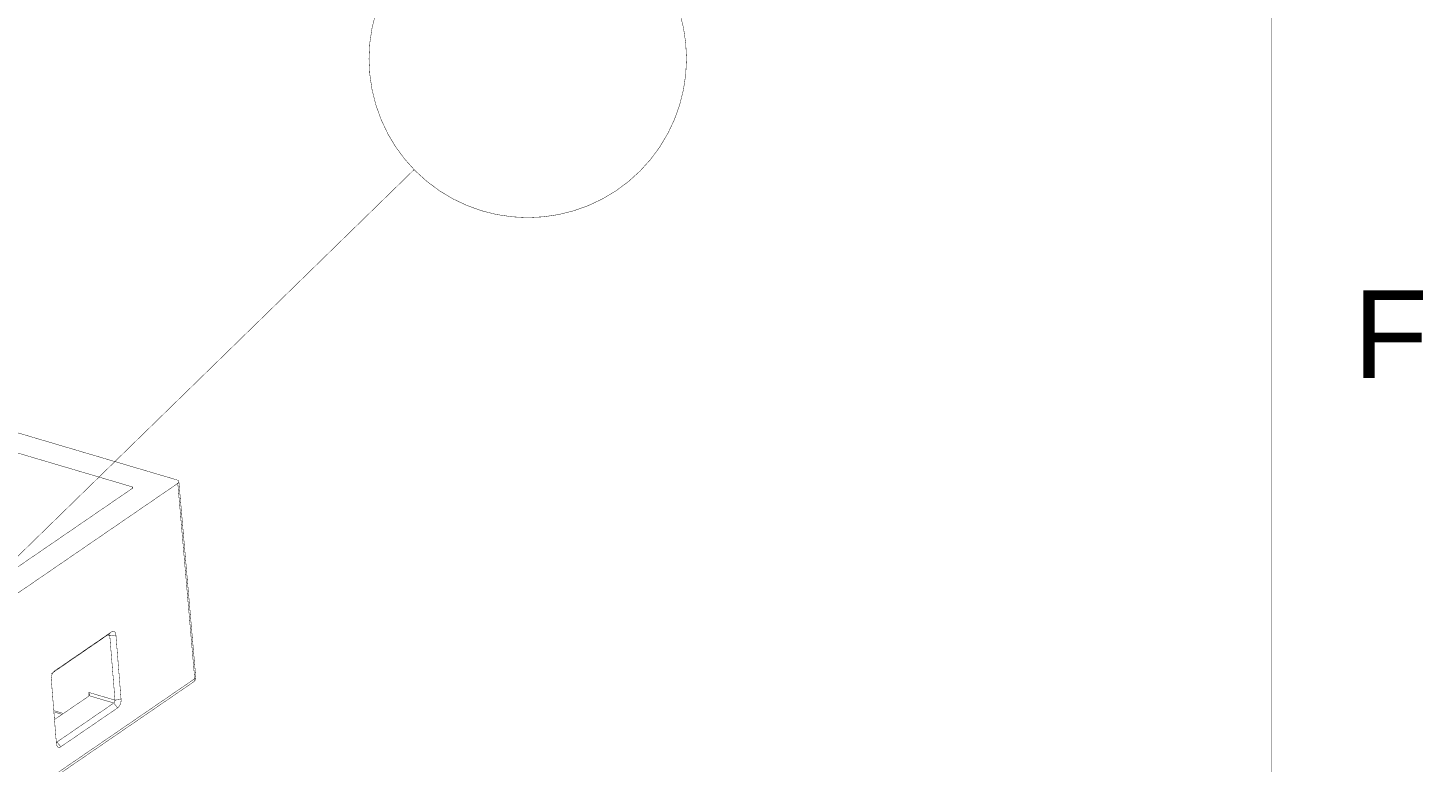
# Model space of a CAD drawing. Header units: inches. Extents: x 0 to 35.2, y -0.7 to 15.9.
# Drawn here: x 33.508 to 35.166, y 10.252 to 11.124 of the extents above; entities that cross this region are included whole.
import ezdxf

# ---------------------------------------------------------------- set-up
doc = ezdxf.new("R2010")
doc.units = ezdxf.units.IN
doc.header["$MEASUREMENT"] = 0
doc.layers.add('Board Outline', color=216, linetype='Continuous')
doc.layers.add('Dimensions', color=6, linetype='Continuous')
doc.styles.add('Arial', font='', dxfattribs={"height": 0.2})
doc.styles.get('Arial').set_extended_font_data('Arial')

msp = doc.modelspace()

# ---------------------------------------------------------------- linework, layer by layer
at = {"layer": 'Board Outline'}
for points, const_width in [([(34.2907, 11.0872, 1), (33.9135, 11.0872, 1)], 0.0005), ([(33.9134, 11.0872, 1), (33.9136, 11.0872, 1)], 0.00025), ([(34.2906, 11.0872, 1), (34.2908, 11.0872, 1)], 0.00025), ([(33.9669, 10.9556, 1), (33.9672, 10.9556, 1)], 0.00025)]:
    msp.add_lwpolyline(points, format="xyb", close=True, dxfattribs=dict(at, const_width=const_width))
at = {"layer": 'Board Outline', "const_width": 0.0005}
msp.add_lwpolyline([(33.3453, 10.3492), (33.9671, 10.9556)], dxfattribs=at)
at = {"layer": 'Dimensions', "const_width": 0.0005}
for points in [[(34.9854, -0.5315), (34.9854, 15.6102)], [(32.4983, 10.938), (33.685, 10.5872)], [(32.4738, 10.9212), (33.632, 10.5789)], [(32.3568, 9.7027), (33.6325, 10.5772)], [(32.3664, 9.6781), (33.6863, 10.583)], [(33.632, 10.5789), (33.6323, 10.5787)], [(33.632, 10.5789), (33.6321, 10.5769)], [(33.6323, 10.5787), (33.6326, 10.5786)], [(33.6325, 10.5772), (33.6328, 10.5774)], [(33.6326, 10.5786), (33.6329, 10.5784)], [(33.6328, 10.5774), (33.6329, 10.5776)], [(33.6329, 10.5784), (33.633, 10.5781)], [(33.633, 10.5781), (33.633, 10.5779)], [(33.6329, 10.5776), (33.633, 10.5779)], [(33.6853, 10.5825), (33.6854, 10.5825)], [(33.6855, 10.5825), (33.6856, 10.5826)], [(33.6854, 10.5825), (33.6855, 10.5825)], [(33.6856, 10.5826), (33.6856, 10.5826)], [(33.6856, 10.5826), (33.6857, 10.5826)], [(33.6858, 10.5827), (33.6859, 10.5827)], [(33.6857, 10.5826), (33.6858, 10.5827)], [(33.6859, 10.5827), (33.6859, 10.5828)], [(33.686, 10.5828), (33.6861, 10.5828)], [(33.6859, 10.5828), (33.686, 10.5828)], [(33.686, 10.5868), (33.6861, 10.5868)], [(33.6861, 10.5868), (33.6862, 10.5868)], [(33.6861, 10.5828), (33.6861, 10.5829)], [(33.6862, 10.5868), (33.6862, 10.5867)], [(33.6862, 10.5829), (33.6863, 10.583)], [(33.6861, 10.5829), (33.6862, 10.5829)], [(33.6862, 10.5867), (33.6863, 10.5867)], [(33.6863, 10.5867), (33.6864, 10.5867)], [(33.6863, 10.583), (33.6863, 10.583)], [(33.6864, 10.5867), (33.6864, 10.5866)], [(33.6864, 10.583), (33.6864, 10.5831)], [(33.6863, 10.583), (33.6864, 10.583)], [(33.6863, 10.583), (33.7064, 10.351)], [(33.6864, 10.5866), (33.6865, 10.5866)], [(33.6865, 10.5866), (33.6865, 10.5866)], [(33.6865, 10.5831), (33.6866, 10.5832)], [(33.6864, 10.5831), (33.6865, 10.5831)], [(33.6865, 10.5866), (33.6866, 10.5865)], [(33.6866, 10.5865), (33.6866, 10.5865)], [(33.6866, 10.5832), (33.6866, 10.5832)], [(33.6866, 10.5865), (33.6867, 10.5864)], [(33.6867, 10.5864), (33.6867, 10.5864)], [(33.6867, 10.5833), (33.6867, 10.5833)], [(33.6866, 10.5832), (33.6867, 10.5833)], [(33.6867, 10.5864), (33.6868, 10.5864)], [(33.6868, 10.5864), (33.6868, 10.5863)], [(33.6868, 10.5834), (33.6868, 10.5834)], [(33.6867, 10.5833), (33.6868, 10.5834)], [(33.6868, 10.5863), (33.6869, 10.5863)], [(33.6869, 10.5863), (33.6869, 10.5862)], [(33.6869, 10.5834), (33.6869, 10.5835)], [(33.6868, 10.5834), (33.6869, 10.5834)], [(33.6869, 10.5862), (33.687, 10.5862)], [(33.687, 10.5862), (33.687, 10.5862)], [(33.687, 10.5835), (33.687, 10.5836)], [(33.6869, 10.5835), (33.687, 10.5835)], [(33.687, 10.5862), (33.6871, 10.5861)], [(33.6871, 10.5861), (33.6871, 10.5861)], [(33.6871, 10.5837), (33.6871, 10.5837)], [(33.687, 10.5836), (33.6871, 10.5837)], [(33.687, 10.5836), (33.687, 10.5836)], [(33.6871, 10.5861), (33.6871, 10.586)], [(33.6871, 10.586), (33.6872, 10.586)], [(33.6872, 10.586), (33.6872, 10.586)], [(33.6872, 10.5838), (33.6872, 10.5838)], [(33.6871, 10.5837), (33.6872, 10.5838)], [(33.6872, 10.586), (33.6873, 10.5859)], [(33.6873, 10.5859), (33.6873, 10.5859)], [(33.6873, 10.5859), (33.6873, 10.5858)], [(33.6873, 10.5839), (33.6873, 10.584)], [(33.6872, 10.5839), (33.6873, 10.5839)], [(33.6872, 10.5838), (33.6872, 10.5839)], [(33.6873, 10.5858), (33.6873, 10.5858)], [(33.6873, 10.5858), (33.6874, 10.5857)], [(33.6874, 10.5857), (33.6874, 10.5857)], [(33.6874, 10.5841), (33.6874, 10.5842)], [(33.6874, 10.5841), (33.6874, 10.5841)], [(33.6873, 10.584), (33.6874, 10.5841)], [(33.6873, 10.584), (33.6873, 10.584)], [(33.6874, 10.5857), (33.6874, 10.5856)], [(33.6874, 10.5856), (33.6875, 10.5856)], [(33.6875, 10.5856), (33.6875, 10.5855)], [(33.6875, 10.5855), (33.6875, 10.5855)], [(33.6875, 10.5855), (33.6875, 10.5855)], [(33.6875, 10.5843), (33.6875, 10.5843)], [(33.6875, 10.5843), (33.6875, 10.5843)], [(33.6874, 10.5842), (33.6875, 10.5843)], [(33.6874, 10.5842), (33.6874, 10.5842)], [(33.6875, 10.5855), (33.6875, 10.5854)], [(33.6875, 10.5854), (33.6875, 10.5854)], [(33.6875, 10.5854), (33.6876, 10.5853)], [(33.6876, 10.5853), (33.6876, 10.5853)], [(33.6876, 10.5853), (33.6876, 10.5852)], [(33.6876, 10.5852), (33.6876, 10.5852)], [(33.6876, 10.5852), (33.6876, 10.5851)], [(33.6876, 10.5847), (33.6876, 10.5847)], [(33.6876, 10.5846), (33.6876, 10.5847)], [(33.6876, 10.5846), (33.6876, 10.5846)], [(33.6876, 10.5845), (33.6876, 10.5846)], [(33.6876, 10.5845), (33.6876, 10.5845)], [(33.6875, 10.5844), (33.6876, 10.5845)], [(33.6875, 10.5844), (33.6875, 10.5844)], [(33.6875, 10.5843), (33.6875, 10.5844)], [(33.6876, 10.5851), (33.6876, 10.5851)], [(33.6876, 10.585), (33.7077, 10.3522)], [(33.6876, 10.5851), (33.6876, 10.585)], [(33.6876, 10.585), (33.6876, 10.585)], [(33.6876, 10.585), (33.6876, 10.5849)], [(33.6876, 10.5849), (33.6876, 10.5849)], [(33.6876, 10.5848), (33.6876, 10.5849)], [(33.6876, 10.5848), (33.6876, 10.5848)], [(33.6876, 10.5847), (33.6876, 10.5848)], [(33.5363, 10.3571), (33.6037, 10.4034)], [(33.5401, 10.3605), (33.6076, 10.4067)], [(33.603, 10.4028), (33.6055, 10.4021)], [(33.6037, 10.4034), (33.6076, 10.4067)], [(33.6055, 10.4021), (33.6128, 10.403)], [(33.6055, 10.4021), (33.6117, 10.3256)], [(33.6128, 10.403), (33.6189, 10.3266)], [(32.3821, 9.4404), (33.7054, 10.3475)], [(33.4592, 10.1816), (33.7064, 10.351)], [(33.536, 10.3504), (33.5421, 10.2739)], [(33.7051, 10.3473), (33.7059, 10.3481)], [(33.5398, 10.3025), (33.5812, 10.3308)], [(33.5805, 10.3348), (33.6117, 10.3256)], [(33.5805, 10.3348), (33.5805, 10.3348)], [(33.5805, 10.3348), (33.5808, 10.3306)], [(33.5805, 10.3347), (33.5806, 10.3347)], [(33.5805, 10.3348), (33.5805, 10.3347)], [(33.5806, 10.3347), (33.5806, 10.3346)], [(33.5806, 10.3346), (33.5806, 10.3346)], [(33.5807, 10.3345), (33.5807, 10.3345)], [(33.5806, 10.3346), (33.5807, 10.3345)], [(33.5808, 10.3344), (33.5808, 10.3344)], [(33.5807, 10.3344), (33.5808, 10.3344)], [(33.5807, 10.3345), (33.5807, 10.3344)], [(33.5808, 10.3343), (33.5809, 10.3343)], [(33.5808, 10.3344), (33.5808, 10.3343)], [(33.5809, 10.3342), (33.5809, 10.3342)], [(33.5809, 10.3343), (33.5809, 10.3342)], [(33.581, 10.3341), (33.581, 10.3341)], [(33.5809, 10.3342), (33.581, 10.3341)], [(33.581, 10.3341), (33.581, 10.334)], [(33.581, 10.334), (33.581, 10.334)], [(33.5811, 10.3339), (33.5811, 10.3339)], [(33.581, 10.334), (33.5811, 10.3339)], [(33.5811, 10.3339), (33.5811, 10.3338)], [(33.5811, 10.3338), (33.5811, 10.3338)], [(33.5812, 10.3337), (33.5812, 10.3337)], [(33.5811, 10.3338), (33.5812, 10.3337)], [(33.5812, 10.3337), (33.5812, 10.3336)], [(33.5812, 10.3308), (33.6103, 10.3222)], [(33.5812, 10.3308), (33.5812, 10.3308)], [(33.5812, 10.3308), (33.5812, 10.3309)], [(33.5812, 10.3336), (33.5812, 10.3336)], [(33.5813, 10.3335), (33.5813, 10.3335)], [(33.5812, 10.3336), (33.5813, 10.3335)], [(33.5813, 10.3335), (33.5813, 10.3334)], [(33.5813, 10.3309), (33.5813, 10.3309)], [(33.5813, 10.3309), (33.5813, 10.3309)], [(33.5812, 10.3309), (33.5812, 10.3309)], [(33.5812, 10.3309), (33.5813, 10.3309)], [(33.5813, 10.3334), (33.5813, 10.3334)], [(33.5814, 10.3333), (33.5814, 10.3333)], [(33.5813, 10.3334), (33.5814, 10.3333)], [(33.5814, 10.3332), (33.5814, 10.3332)], [(33.5814, 10.3333), (33.5814, 10.3332)], [(33.5814, 10.331), (33.5814, 10.331)], [(33.5814, 10.331), (33.5814, 10.331)], [(33.5813, 10.3309), (33.5813, 10.331)], [(33.5813, 10.331), (33.5813, 10.331)], [(33.5813, 10.331), (33.5814, 10.331)], [(33.5814, 10.3331), (33.5814, 10.3331)], [(33.5814, 10.3332), (33.5814, 10.3331)], [(33.5815, 10.333), (33.5815, 10.333)], [(33.5814, 10.3331), (33.5815, 10.333)], [(33.5815, 10.3329), (33.5815, 10.3329)], [(33.5815, 10.333), (33.5815, 10.3329)], [(33.5815, 10.3312), (33.5815, 10.3312)], [(33.5814, 10.3311), (33.5815, 10.3311)], [(33.5815, 10.3311), (33.5815, 10.3311)], [(33.5815, 10.3311), (33.5815, 10.3312)], [(33.5814, 10.331), (33.5814, 10.3311)], [(33.5814, 10.3311), (33.5814, 10.3311)], [(33.5815, 10.3328), (33.5815, 10.3328)], [(33.5815, 10.3328), (33.5815, 10.3328)], [(33.5815, 10.3329), (33.5815, 10.3328)], [(33.5816, 10.3327), (33.5816, 10.3327)], [(33.5815, 10.3328), (33.5816, 10.3327)], [(33.5816, 10.3326), (33.5816, 10.3326)], [(33.5816, 10.3327), (33.5816, 10.3326)], [(33.5816, 10.3325), (33.5816, 10.3325)], [(33.5816, 10.3326), (33.5816, 10.3325)], [(33.5816, 10.3314), (33.5816, 10.3314)], [(33.5816, 10.3314), (33.5816, 10.3315)], [(33.5816, 10.3315), (33.5816, 10.3315)], [(33.5815, 10.3313), (33.5816, 10.3313)], [(33.5816, 10.3313), (33.5816, 10.3314)], [(33.5816, 10.3314), (33.5816, 10.3314)], [(33.5815, 10.3312), (33.5815, 10.3312)], [(33.5815, 10.3312), (33.5815, 10.3313)], [(33.5815, 10.3313), (33.5815, 10.3313)], [(33.5816, 10.3324), (33.5816, 10.3324)], [(33.5816, 10.3325), (33.5816, 10.3324)], [(33.5816, 10.3323), (33.5816, 10.3323)], [(33.5816, 10.3323), (33.5816, 10.3323)], [(33.5816, 10.3324), (33.5816, 10.3323)], [(33.5816, 10.3322), (33.5816, 10.3322)], [(33.5816, 10.3323), (33.5816, 10.3322)], [(33.5817, 10.3321), (33.5817, 10.3321)], [(33.5816, 10.3322), (33.5817, 10.3321)], [(33.5817, 10.332), (33.5817, 10.332)], [(33.5817, 10.3321), (33.5817, 10.332)], [(33.5817, 10.3321), (33.5817, 10.3321)], [(33.5817, 10.3319), (33.5817, 10.3319)], [(33.5817, 10.3319), (33.5817, 10.332)], [(33.5817, 10.3318), (33.5817, 10.3318)], [(33.5817, 10.3318), (33.5817, 10.3318)], [(33.5817, 10.3318), (33.5817, 10.3319)], [(33.5816, 10.3317), (33.5816, 10.3317)], [(33.5816, 10.3317), (33.5817, 10.3318)], [(33.5816, 10.3316), (33.5816, 10.3316)], [(33.5816, 10.3316), (33.5816, 10.3317)], [(33.5816, 10.3317), (33.5816, 10.3317)], [(33.5816, 10.3315), (33.5816, 10.3315)], [(33.5816, 10.3315), (33.5816, 10.3316)], [(33.5816, 10.3316), (33.5816, 10.3316)], [(33.6117, 10.3256), (33.6189, 10.3266)], [(33.5389, 10.3132), (33.5504, 10.3098)], [(33.5391, 10.3117), (33.549, 10.3087)], [(33.5428, 10.2759), (33.6103, 10.3222)], [(33.5473, 10.2702), (33.6148, 10.3164)], [(33.6103, 10.3222), (33.6148, 10.3164)], [(33.5419, 10.2762), (33.5428, 10.2759)], [(33.5428, 10.2759), (33.5473, 10.2702)]]:
    msp.add_lwpolyline(points, dxfattribs=at)
at = {"layer": 'Dimensions', "const_width": 0.00025}
for points in [[(33.6318, 10.5789, 1), (33.6321, 10.5789, 1)], [(33.6318, 10.5789, 1), (33.6321, 10.5789, 1)], [(33.6318, 10.5789, 1), (33.6321, 10.5789, 1)], [(33.632, 10.5769, 1), (33.6322, 10.5769, 1)], [(33.6322, 10.5787, 1), (33.6325, 10.5787, 1)], [(33.6322, 10.5787, 1), (33.6325, 10.5787, 1)], [(33.6324, 10.5772, 1), (33.6326, 10.5772, 1)], [(33.6324, 10.5772, 1), (33.6326, 10.5772, 1)], [(33.6325, 10.5786, 1), (33.6328, 10.5786, 1)], [(33.6325, 10.5786, 1), (33.6328, 10.5786, 1)], [(33.6326, 10.5774, 1), (33.6329, 10.5774, 1)], [(33.6326, 10.5774, 1), (33.6329, 10.5774, 1)], [(33.6327, 10.5784, 1), (33.633, 10.5784, 1)], [(33.6327, 10.5784, 1), (33.633, 10.5784, 1)], [(33.6329, 10.5781, 1), (33.6331, 10.5781, 1)], [(33.6329, 10.5781, 1), (33.6331, 10.5781, 1)], [(33.6328, 10.5776, 1), (33.6331, 10.5776, 1)], [(33.6328, 10.5776, 1), (33.6331, 10.5776, 1)], [(33.6329, 10.5779, 1), (33.6331, 10.5779, 1)], [(33.6329, 10.5779, 1), (33.6331, 10.5779, 1)], [(33.6849, 10.5872, 1), (33.6851, 10.5872, 1)], [(33.6852, 10.5825, 1), (33.6855, 10.5825, 1)], [(33.6854, 10.5825, 1), (33.6856, 10.5825, 1)], [(33.6854, 10.5825, 1), (33.6856, 10.5825, 1)], [(33.6853, 10.5825, 1), (33.6855, 10.5825, 1)], [(33.6853, 10.5825, 1), (33.6855, 10.5825, 1)], [(33.6854, 10.5826, 1), (33.6857, 10.5826, 1)], [(33.6854, 10.5826, 1), (33.6857, 10.5826, 1)], [(33.6855, 10.5826, 1), (33.6858, 10.5826, 1)], [(33.6855, 10.5826, 1), (33.6858, 10.5826, 1)], [(33.6857, 10.5827, 1), (33.6859, 10.5827, 1)], [(33.6856, 10.5826, 1), (33.6858, 10.5826, 1)], [(33.6857, 10.5827, 1), (33.6859, 10.5827, 1)], [(33.6856, 10.5826, 1), (33.6858, 10.5826, 1)], [(33.6857, 10.5827, 1), (33.686, 10.5827, 1)], [(33.6857, 10.5827, 1), (33.686, 10.5827, 1)], [(33.6859, 10.5828, 1), (33.6861, 10.5828, 1)], [(33.6859, 10.5828, 1), (33.6861, 10.5828, 1)], [(33.6858, 10.5828, 1), (33.6861, 10.5828, 1)], [(33.6858, 10.5828, 1), (33.6861, 10.5828, 1)], [(33.6859, 10.5868, 1), (33.6862, 10.5868, 1)], [(33.686, 10.5868, 1), (33.6862, 10.5868, 1)], [(33.686, 10.5868, 1), (33.6862, 10.5868, 1)], [(33.6859, 10.5828, 1), (33.6862, 10.5828, 1)], [(33.6859, 10.5828, 1), (33.6862, 10.5828, 1)], [(33.686, 10.5868, 1), (33.6863, 10.5868, 1)], [(33.686, 10.5868, 1), (33.6863, 10.5868, 1)], [(33.6861, 10.5829, 1), (33.6863, 10.5829, 1)], [(33.6861, 10.5829, 1), (33.6863, 10.5829, 1)], [(33.686, 10.5829, 1), (33.6863, 10.5829, 1)], [(33.686, 10.5829, 1), (33.6863, 10.5829, 1)], [(33.6861, 10.5867, 1), (33.6864, 10.5867, 1)], [(33.6861, 10.5867, 1), (33.6864, 10.5867, 1)], [(33.6862, 10.5867, 1), (33.6864, 10.5867, 1)], [(33.6862, 10.5867, 1), (33.6864, 10.5867, 1)], [(33.6861, 10.583, 1), (33.6864, 10.583, 1)], [(33.6861, 10.583, 1), (33.6864, 10.583, 1)], [(33.6862, 10.5867, 1), (33.6865, 10.5867, 1)], [(33.6862, 10.5867, 1), (33.6865, 10.5867, 1)], [(33.6862, 10.583, 1), (33.6864, 10.583, 1)], [(33.6863, 10.583, 1), (33.6865, 10.583, 1)], [(33.6862, 10.583, 1), (33.6864, 10.583, 1)], [(33.6863, 10.583, 1), (33.6865, 10.583, 1)], [(33.6862, 10.583, 1), (33.6864, 10.583, 1)], [(33.6862, 10.583, 1), (33.6864, 10.583, 1)], [(33.6863, 10.5866, 1), (33.6865, 10.5866, 1)], [(33.6863, 10.5866, 1), (33.6865, 10.5866, 1)], [(33.6863, 10.5866, 1), (33.6866, 10.5866, 1)], [(33.6863, 10.5866, 1), (33.6866, 10.5866, 1)], [(33.6864, 10.5831, 1), (33.6866, 10.5831, 1)], [(33.6864, 10.5831, 1), (33.6866, 10.5831, 1)], [(33.6863, 10.5831, 1), (33.6866, 10.5831, 1)], [(33.6863, 10.5831, 1), (33.6866, 10.5831, 1)], [(33.6864, 10.5866, 1), (33.6867, 10.5866, 1)], [(33.6864, 10.5866, 1), (33.6867, 10.5866, 1)], [(33.6865, 10.5865, 1), (33.6867, 10.5865, 1)], [(33.6865, 10.5865, 1), (33.6867, 10.5865, 1)], [(33.6864, 10.5832, 1), (33.6867, 10.5832, 1)], [(33.6864, 10.5832, 1), (33.6867, 10.5832, 1)], [(33.6865, 10.5865, 1), (33.6868, 10.5865, 1)], [(33.6865, 10.5865, 1), (33.6868, 10.5865, 1)], [(33.6866, 10.5864, 1), (33.6868, 10.5864, 1)], [(33.6866, 10.5864, 1), (33.6868, 10.5864, 1)], [(33.6865, 10.5833, 1), (33.6868, 10.5833, 1)], [(33.6865, 10.5832, 1), (33.6867, 10.5832, 1)], [(33.6865, 10.5833, 1), (33.6868, 10.5833, 1)], [(33.6865, 10.5832, 1), (33.6867, 10.5832, 1)], [(33.6866, 10.5864, 1), (33.6869, 10.5864, 1)], [(33.6866, 10.5864, 1), (33.6869, 10.5864, 1)], [(33.6867, 10.5864, 1), (33.6869, 10.5864, 1)], [(33.6867, 10.5864, 1), (33.6869, 10.5864, 1)], [(33.6866, 10.5834, 1), (33.6869, 10.5834, 1)], [(33.6866, 10.5833, 1), (33.6868, 10.5833, 1)], [(33.6866, 10.5834, 1), (33.6869, 10.5834, 1)], [(33.6866, 10.5833, 1), (33.6868, 10.5833, 1)], [(33.6867, 10.5863, 1), (33.687, 10.5863, 1)], [(33.6867, 10.5863, 1), (33.687, 10.5863, 1)], [(33.6868, 10.5863, 1), (33.687, 10.5863, 1)], [(33.6868, 10.5863, 1), (33.687, 10.5863, 1)], [(33.6867, 10.5834, 1), (33.687, 10.5834, 1)], [(33.6867, 10.5834, 1), (33.6869, 10.5834, 1)], [(33.6867, 10.5834, 1), (33.687, 10.5834, 1)], [(33.6867, 10.5834, 1), (33.6869, 10.5834, 1)], [(33.6868, 10.5862, 1), (33.6871, 10.5862, 1)], [(33.6868, 10.5862, 1), (33.6871, 10.5862, 1)], [(33.6869, 10.5862, 1), (33.6871, 10.5862, 1)], [(33.6869, 10.5862, 1), (33.6871, 10.5862, 1)], [(33.6868, 10.5835, 1), (33.6871, 10.5835, 1)], [(33.6868, 10.5835, 1), (33.6871, 10.5835, 1)], [(33.6868, 10.5835, 1), (33.687, 10.5835, 1)], [(33.6868, 10.5835, 1), (33.687, 10.5835, 1)], [(33.6869, 10.5862, 1), (33.6872, 10.5862, 1)], [(33.6869, 10.5862, 1), (33.6872, 10.5862, 1)], [(33.6869, 10.5861, 1), (33.6872, 10.5861, 1)], [(33.6869, 10.5861, 1), (33.6872, 10.5861, 1)], [(33.687, 10.5837, 1), (33.6872, 10.5837, 1)], [(33.6869, 10.5836, 1), (33.6872, 10.5836, 1)], [(33.687, 10.5837, 1), (33.6872, 10.5837, 1)], [(33.6869, 10.5836, 1), (33.6872, 10.5836, 1)], [(33.6869, 10.5836, 1), (33.6871, 10.5836, 1)], [(33.6869, 10.5836, 1), (33.6871, 10.5836, 1)], [(33.687, 10.5861, 1), (33.6872, 10.5861, 1)], [(33.687, 10.5861, 1), (33.6872, 10.5861, 1)], [(33.687, 10.586, 1), (33.6873, 10.586, 1)], [(33.687, 10.586, 1), (33.6873, 10.586, 1)], [(33.6871, 10.586, 1), (33.6873, 10.586, 1)], [(33.6871, 10.586, 1), (33.6873, 10.586, 1)], [(33.687, 10.5838, 1), (33.6873, 10.5838, 1)], [(33.687, 10.5837, 1), (33.6873, 10.5837, 1)], [(33.687, 10.5838, 1), (33.6873, 10.5838, 1)], [(33.687, 10.5837, 1), (33.6873, 10.5837, 1)], [(33.6871, 10.586, 1), (33.6873, 10.586, 1)], [(33.6871, 10.586, 1), (33.6873, 10.586, 1)], [(33.6871, 10.5859, 1), (33.6874, 10.5859, 1)], [(33.6871, 10.5859, 1), (33.6874, 10.5859, 1)], [(33.6872, 10.5859, 1), (33.6874, 10.5859, 1)], [(33.6872, 10.5859, 1), (33.6874, 10.5859, 1)], [(33.6871, 10.5839, 1), (33.6874, 10.5839, 1)], [(33.6871, 10.5839, 1), (33.6874, 10.5839, 1)], [(33.6871, 10.5839, 1), (33.6874, 10.5839, 1)], [(33.6871, 10.5838, 1), (33.6873, 10.5838, 1)], [(33.6871, 10.5839, 1), (33.6874, 10.5839, 1)], [(33.6871, 10.5838, 1), (33.6873, 10.5838, 1)], [(33.6872, 10.5858, 1), (33.6874, 10.5858, 1)], [(33.6872, 10.5858, 1), (33.6874, 10.5858, 1)], [(33.6872, 10.5858, 1), (33.6875, 10.5858, 1)], [(33.6872, 10.5858, 1), (33.6875, 10.5858, 1)], [(33.6873, 10.5857, 1), (33.6875, 10.5857, 1)], [(33.6873, 10.5857, 1), (33.6875, 10.5857, 1)], [(33.6873, 10.5841, 1), (33.6875, 10.5841, 1)], [(33.6873, 10.5841, 1), (33.6875, 10.5841, 1)], [(33.6872, 10.5841, 1), (33.6875, 10.5841, 1)], [(33.6872, 10.584, 1), (33.6875, 10.584, 1)], [(33.6872, 10.5841, 1), (33.6875, 10.5841, 1)], [(33.6872, 10.584, 1), (33.6875, 10.584, 1)], [(33.6872, 10.584, 1), (33.6874, 10.584, 1)], [(33.6872, 10.584, 1), (33.6874, 10.584, 1)], [(33.6873, 10.5857, 1), (33.6875, 10.5857, 1)], [(33.6873, 10.5857, 1), (33.6875, 10.5857, 1)], [(33.6873, 10.5856, 1), (33.6876, 10.5856, 1)], [(33.6873, 10.5856, 1), (33.6876, 10.5856, 1)], [(33.6873, 10.5856, 1), (33.6876, 10.5856, 1)], [(33.6873, 10.5856, 1), (33.6876, 10.5856, 1)], [(33.6873, 10.5855, 1), (33.6876, 10.5855, 1)], [(33.6873, 10.5855, 1), (33.6876, 10.5855, 1)], [(33.6874, 10.5855, 1), (33.6876, 10.5855, 1)], [(33.6874, 10.5855, 1), (33.6876, 10.5855, 1)], [(33.6874, 10.5843, 1), (33.6876, 10.5843, 1)], [(33.6874, 10.5843, 1), (33.6876, 10.5843, 1)], [(33.6873, 10.5843, 1), (33.6876, 10.5843, 1)], [(33.6873, 10.5842, 1), (33.6876, 10.5842, 1)], [(33.6873, 10.5843, 1), (33.6876, 10.5843, 1)], [(33.6873, 10.5842, 1), (33.6876, 10.5842, 1)], [(33.6873, 10.5842, 1), (33.6875, 10.5842, 1)], [(33.6873, 10.5842, 1), (33.6875, 10.5842, 1)], [(33.6874, 10.5855, 1), (33.6876, 10.5855, 1)], [(33.6874, 10.5855, 1), (33.6876, 10.5855, 1)], [(33.6874, 10.5854, 1), (33.6877, 10.5854, 1)], [(33.6874, 10.5854, 1), (33.6877, 10.5854, 1)], [(33.6874, 10.5854, 1), (33.6877, 10.5854, 1)], [(33.6874, 10.5854, 1), (33.6877, 10.5854, 1)], [(33.6874, 10.5853, 1), (33.6877, 10.5853, 1)], [(33.6874, 10.5853, 1), (33.6877, 10.5853, 1)], [(33.6874, 10.5853, 1), (33.6877, 10.5853, 1)], [(33.6874, 10.5853, 1), (33.6877, 10.5853, 1)], [(33.6875, 10.5852, 1), (33.6877, 10.5852, 1)], [(33.6875, 10.5852, 1), (33.6877, 10.5852, 1)], [(33.6875, 10.5852, 1), (33.6877, 10.5852, 1)], [(33.6875, 10.5852, 1), (33.6877, 10.5852, 1)], [(33.6875, 10.5847, 1), (33.6877, 10.5847, 1)], [(33.6875, 10.5846, 1), (33.6877, 10.5846, 1)], [(33.6875, 10.5847, 1), (33.6877, 10.5847, 1)], [(33.6875, 10.5846, 1), (33.6877, 10.5846, 1)], [(33.6875, 10.5846, 1), (33.6877, 10.5846, 1)], [(33.6874, 10.5845, 1), (33.6877, 10.5845, 1)], [(33.6875, 10.5846, 1), (33.6877, 10.5846, 1)], [(33.6874, 10.5845, 1), (33.6877, 10.5845, 1)], [(33.6874, 10.5845, 1), (33.6877, 10.5845, 1)], [(33.6874, 10.5844, 1), (33.6877, 10.5844, 1)], [(33.6874, 10.5845, 1), (33.6877, 10.5845, 1)], [(33.6874, 10.5844, 1), (33.6877, 10.5844, 1)], [(33.6874, 10.5844, 1), (33.6876, 10.5844, 1)], [(33.6874, 10.5843, 1), (33.6876, 10.5843, 1)], [(33.6874, 10.5844, 1), (33.6876, 10.5844, 1)], [(33.6874, 10.5843, 1), (33.6876, 10.5843, 1)], [(33.6875, 10.5851, 1), (33.6877, 10.5851, 1)], [(33.6875, 10.5851, 1), (33.6877, 10.5851, 1)], [(33.6875, 10.585, 1), (33.6877, 10.585, 1)], [(33.6875, 10.5851, 1), (33.6877, 10.5851, 1)], [(33.6875, 10.5851, 1), (33.6877, 10.5851, 1)], [(33.6875, 10.585, 1), (33.6877, 10.585, 1)], [(33.6875, 10.585, 1), (33.6877, 10.585, 1)], [(33.6875, 10.585, 1), (33.6877, 10.585, 1)], [(33.6875, 10.585, 1), (33.6877, 10.585, 1)], [(33.6875, 10.5849, 1), (33.6877, 10.5849, 1)], [(33.6875, 10.5849, 1), (33.6877, 10.5849, 1)], [(33.6875, 10.5849, 1), (33.6877, 10.5849, 1)], [(33.6875, 10.5848, 1), (33.6877, 10.5848, 1)], [(33.6875, 10.5849, 1), (33.6877, 10.5849, 1)], [(33.6875, 10.5848, 1), (33.6877, 10.5848, 1)], [(33.6875, 10.5848, 1), (33.6877, 10.5848, 1)], [(33.6875, 10.5847, 1), (33.6877, 10.5847, 1)], [(33.6875, 10.5848, 1), (33.6877, 10.5848, 1)], [(33.6875, 10.5847, 1), (33.6877, 10.5847, 1)], [(33.6029, 10.4028, 1), (33.6031, 10.4028, 1)], [(33.6036, 10.4034, 1), (33.6039, 10.4034, 1)], [(33.6036, 10.4034, 1), (33.6039, 10.4034, 1)], [(33.6036, 10.4034, 1), (33.6039, 10.4034, 1)], [(33.6046, 10.4035, 1), (33.6048, 10.4035, 1)], [(33.6046, 10.4035, 1), (33.6048, 10.4035, 1)], [(33.605, 10.4033, 1), (33.6052, 10.4033, 1)], [(33.605, 10.4033, 1), (33.6052, 10.4033, 1)], [(33.6053, 10.4028, 1), (33.6055, 10.4028, 1)], [(33.6053, 10.4028, 1), (33.6055, 10.4028, 1)], [(33.6054, 10.4021, 1), (33.6056, 10.4021, 1)], [(33.6054, 10.4021, 1), (33.6056, 10.4021, 1)], [(33.6054, 10.4021, 1), (33.6056, 10.4021, 1)], [(33.6054, 10.4021, 1), (33.6056, 10.4021, 1)], [(33.6074, 10.4067, 1), (33.6077, 10.4067, 1)], [(33.6074, 10.4067, 1), (33.6077, 10.4067, 1)], [(33.6074, 10.4067, 1), (33.6077, 10.4067, 1)], [(33.6103, 10.4073, 1), (33.6105, 10.4073, 1)], [(33.6103, 10.4073, 1), (33.6105, 10.4073, 1)], [(33.6115, 10.4065, 1), (33.6117, 10.4065, 1)], [(33.6115, 10.4065, 1), (33.6117, 10.4065, 1)], [(33.6127, 10.403, 1), (33.6129, 10.403, 1)], [(33.6127, 10.403, 1), (33.6129, 10.403, 1)], [(33.6127, 10.403, 1), (33.6129, 10.403, 1)], [(33.54, 10.3605, 1), (33.5402, 10.3605, 1)], [(33.54, 10.3605, 1), (33.5402, 10.3605, 1)], [(33.5358, 10.3504, 1), (33.5361, 10.3504, 1)], [(33.5358, 10.3504, 1), (33.5361, 10.3504, 1)], [(33.5361, 10.3571, 1), (33.5364, 10.3571, 1)], [(33.5373, 10.3573, 1), (33.5376, 10.3573, 1)], [(33.5373, 10.3573, 1), (33.5376, 10.3573, 1)], [(33.705, 10.3473, 1), (33.7053, 10.3473, 1)], [(33.7053, 10.3475, 1), (33.7056, 10.3475, 1)], [(33.7056, 10.3478, 1), (33.7058, 10.3478, 1)], [(33.7056, 10.3478, 1), (33.7058, 10.3478, 1)], [(33.7058, 10.3481, 1), (33.706, 10.3481, 1)], [(33.706, 10.3483, 1), (33.7062, 10.3483, 1)], [(33.706, 10.3483, 1), (33.7062, 10.3483, 1)], [(33.7062, 10.351, 1), (33.7065, 10.351, 1)], [(33.7062, 10.351, 1), (33.7065, 10.351, 1)], [(33.7062, 10.351, 1), (33.7065, 10.351, 1)], [(33.7062, 10.351, 1), (33.7065, 10.351, 1)], [(33.7062, 10.3488, 1), (33.7065, 10.3488, 1)], [(33.7062, 10.3488, 1), (33.7065, 10.3488, 1)], [(33.7064, 10.3495, 1), (33.7066, 10.3495, 1)], [(33.7064, 10.3495, 1), (33.7066, 10.3495, 1)], [(33.7068, 10.3513, 1), (33.707, 10.3513, 1)], [(33.7068, 10.3513, 1), (33.707, 10.3513, 1)], [(33.7072, 10.3516, 1), (33.7075, 10.3516, 1)], [(33.7072, 10.3516, 1), (33.7075, 10.3516, 1)], [(33.7074, 10.3504, 1), (33.7077, 10.3504, 1)], [(33.7074, 10.3504, 1), (33.7077, 10.3504, 1)], [(33.7075, 10.3526, 1), (33.7078, 10.3526, 1)], [(33.7075, 10.3526, 1), (33.7078, 10.3526, 1)], [(33.7075, 10.3519, 1), (33.7077, 10.3519, 1)], [(33.7075, 10.3519, 1), (33.7077, 10.3519, 1)], [(33.7076, 10.3522, 1), (33.7079, 10.3522, 1)], [(33.5803, 10.3348, 1), (33.5806, 10.3348, 1)], [(33.5803, 10.3348, 1), (33.5806, 10.3348, 1)], [(33.5803, 10.3348, 1), (33.5806, 10.3348, 1)], [(33.5804, 10.3347, 1), (33.5807, 10.3347, 1)], [(33.5804, 10.3348, 1), (33.5806, 10.3348, 1)], [(33.5804, 10.3347, 1), (33.5807, 10.3347, 1)], [(33.5804, 10.3348, 1), (33.5806, 10.3348, 1)], [(33.5805, 10.3347, 1), (33.5807, 10.3347, 1)], [(33.5805, 10.3347, 1), (33.5807, 10.3347, 1)], [(33.5805, 10.3346, 1), (33.5807, 10.3346, 1)], [(33.5805, 10.3346, 1), (33.5807, 10.3346, 1)], [(33.5806, 10.3345, 1), (33.5808, 10.3345, 1)], [(33.5805, 10.3346, 1), (33.5808, 10.3346, 1)], [(33.5806, 10.3345, 1), (33.5808, 10.3345, 1)], [(33.5805, 10.3346, 1), (33.5808, 10.3346, 1)], [(33.5807, 10.3344, 1), (33.5809, 10.3344, 1)], [(33.5806, 10.3344, 1), (33.5809, 10.3344, 1)], [(33.5807, 10.3344, 1), (33.5809, 10.3344, 1)], [(33.5806, 10.3345, 1), (33.5808, 10.3345, 1)], [(33.5806, 10.3344, 1), (33.5809, 10.3344, 1)], [(33.5806, 10.3345, 1), (33.5808, 10.3345, 1)], [(33.5807, 10.3306, 1), (33.5809, 10.3306, 1)], [(33.5807, 10.3343, 1), (33.581, 10.3343, 1)], [(33.5807, 10.3344, 1), (33.5809, 10.3344, 1)], [(33.5807, 10.3343, 1), (33.581, 10.3343, 1)], [(33.5807, 10.3344, 1), (33.5809, 10.3344, 1)], [(33.5807, 10.3343, 1), (33.581, 10.3343, 1)], [(33.5807, 10.3343, 1), (33.581, 10.3343, 1)], [(33.5808, 10.3342, 1), (33.581, 10.3342, 1)], [(33.5808, 10.3342, 1), (33.581, 10.3342, 1)], [(33.5808, 10.3341, 1), (33.5811, 10.3341, 1)], [(33.5808, 10.3342, 1), (33.5811, 10.3342, 1)], [(33.5808, 10.3341, 1), (33.5811, 10.3341, 1)], [(33.5808, 10.3342, 1), (33.5811, 10.3342, 1)], [(33.5809, 10.3341, 1), (33.5811, 10.3341, 1)], [(33.5809, 10.3341, 1), (33.5811, 10.3341, 1)], [(33.5809, 10.334, 1), (33.5811, 10.334, 1)], [(33.5809, 10.334, 1), (33.5811, 10.334, 1)], [(33.5809, 10.3339, 1), (33.5812, 10.3339, 1)], [(33.5809, 10.334, 1), (33.5812, 10.334, 1)], [(33.5809, 10.3339, 1), (33.5812, 10.3339, 1)], [(33.5809, 10.334, 1), (33.5812, 10.334, 1)], [(33.581, 10.3339, 1), (33.5812, 10.3339, 1)], [(33.581, 10.3339, 1), (33.5812, 10.3339, 1)], [(33.581, 10.3338, 1), (33.5812, 10.3338, 1)], [(33.581, 10.3338, 1), (33.5812, 10.3338, 1)], [(33.581, 10.3337, 1), (33.5813, 10.3337, 1)], [(33.581, 10.3338, 1), (33.5813, 10.3338, 1)], [(33.581, 10.3337, 1), (33.5813, 10.3337, 1)], [(33.581, 10.3338, 1), (33.5813, 10.3338, 1)], [(33.5811, 10.3337, 1), (33.5813, 10.3337, 1)], [(33.5811, 10.3337, 1), (33.5813, 10.3337, 1)], [(33.581, 10.3308, 1), (33.5813, 10.3308, 1)], [(33.581, 10.3308, 1), (33.5813, 10.3308, 1)], [(33.581, 10.3308, 1), (33.5813, 10.3308, 1)], [(33.5811, 10.3308, 1), (33.5813, 10.3308, 1)], [(33.5811, 10.3308, 1), (33.5813, 10.3308, 1)], [(33.5811, 10.3336, 1), (33.5813, 10.3336, 1)], [(33.5811, 10.3336, 1), (33.5813, 10.3336, 1)], [(33.5811, 10.3335, 1), (33.5814, 10.3335, 1)], [(33.5811, 10.3336, 1), (33.5814, 10.3336, 1)], [(33.5811, 10.3335, 1), (33.5814, 10.3335, 1)], [(33.5811, 10.3336, 1), (33.5814, 10.3336, 1)], [(33.5812, 10.3335, 1), (33.5814, 10.3335, 1)], [(33.5812, 10.3335, 1), (33.5814, 10.3335, 1)], [(33.5812, 10.3309, 1), (33.5814, 10.3309, 1)], [(33.5812, 10.3309, 1), (33.5814, 10.3309, 1)], [(33.5811, 10.3309, 1), (33.5813, 10.3309, 1)], [(33.5811, 10.3309, 1), (33.5813, 10.3309, 1)], [(33.5811, 10.3309, 1), (33.5814, 10.3309, 1)], [(33.5811, 10.3309, 1), (33.5814, 10.3309, 1)], [(33.5811, 10.3309, 1), (33.5814, 10.3309, 1)], [(33.5811, 10.3309, 1), (33.5814, 10.3309, 1)], [(33.5812, 10.3334, 1), (33.5814, 10.3334, 1)], [(33.5812, 10.3334, 1), (33.5814, 10.3334, 1)], [(33.5812, 10.3333, 1), (33.5815, 10.3333, 1)], [(33.5812, 10.3334, 1), (33.5815, 10.3334, 1)], [(33.5812, 10.3333, 1), (33.5815, 10.3333, 1)], [(33.5812, 10.3334, 1), (33.5815, 10.3334, 1)], [(33.5813, 10.3332, 1), (33.5815, 10.3332, 1)], [(33.5812, 10.3333, 1), (33.5815, 10.3333, 1)], [(33.5813, 10.3332, 1), (33.5815, 10.3332, 1)], [(33.5812, 10.3333, 1), (33.5815, 10.3333, 1)], [(33.5813, 10.331, 1), (33.5815, 10.331, 1)], [(33.5813, 10.331, 1), (33.5815, 10.331, 1)], [(33.5812, 10.3309, 1), (33.5814, 10.3309, 1)], [(33.5812, 10.3309, 1), (33.5814, 10.3309, 1)], [(33.5812, 10.331, 1), (33.5815, 10.331, 1)], [(33.5812, 10.331, 1), (33.5815, 10.331, 1)], [(33.5812, 10.331, 1), (33.5815, 10.331, 1)], [(33.5812, 10.331, 1), (33.5815, 10.331, 1)], [(33.5812, 10.331, 1), (33.5815, 10.331, 1)], [(33.5812, 10.331, 1), (33.5815, 10.331, 1)], [(33.5813, 10.3331, 1), (33.5816, 10.3331, 1)], [(33.5813, 10.3332, 1), (33.5815, 10.3332, 1)], [(33.5813, 10.3331, 1), (33.5816, 10.3331, 1)], [(33.5813, 10.3332, 1), (33.5815, 10.3332, 1)], [(33.5813, 10.333, 1), (33.5816, 10.333, 1)], [(33.5813, 10.3331, 1), (33.5816, 10.3331, 1)], [(33.5813, 10.333, 1), (33.5816, 10.333, 1)], [(33.5813, 10.3331, 1), (33.5816, 10.3331, 1)], [(33.5814, 10.3329, 1), (33.5816, 10.3329, 1)], [(33.5814, 10.333, 1), (33.5816, 10.333, 1)], [(33.5814, 10.3329, 1), (33.5816, 10.3329, 1)], [(33.5814, 10.333, 1), (33.5816, 10.333, 1)], [(33.5813, 10.3311, 1), (33.5816, 10.3311, 1)], [(33.5813, 10.3311, 1), (33.5816, 10.3311, 1)], [(33.5813, 10.3311, 1), (33.5816, 10.3311, 1)], [(33.5813, 10.3311, 1), (33.5816, 10.3311, 1)], [(33.5814, 10.3312, 1), (33.5816, 10.3312, 1)], [(33.5814, 10.3312, 1), (33.5816, 10.3312, 1)], [(33.5813, 10.331, 1), (33.5815, 10.331, 1)], [(33.5813, 10.331, 1), (33.5815, 10.331, 1)], [(33.5813, 10.3311, 1), (33.5815, 10.3311, 1)], [(33.5813, 10.3311, 1), (33.5815, 10.3311, 1)], [(33.5813, 10.3311, 1), (33.5816, 10.3311, 1)], [(33.5813, 10.3311, 1), (33.5816, 10.3311, 1)], [(33.5814, 10.3328, 1), (33.5817, 10.3328, 1)], [(33.5814, 10.3328, 1), (33.5816, 10.3328, 1)], [(33.5814, 10.3328, 1), (33.5817, 10.3328, 1)], [(33.5814, 10.3329, 1), (33.5816, 10.3329, 1)], [(33.5814, 10.3328, 1), (33.5816, 10.3328, 1)], [(33.5814, 10.3329, 1), (33.5816, 10.3329, 1)], [(33.5814, 10.3327, 1), (33.5817, 10.3327, 1)], [(33.5814, 10.3328, 1), (33.5817, 10.3328, 1)], [(33.5814, 10.3327, 1), (33.5817, 10.3327, 1)], [(33.5814, 10.3328, 1), (33.5817, 10.3328, 1)], [(33.5815, 10.3326, 1), (33.5817, 10.3326, 1)], [(33.5814, 10.3327, 1), (33.5817, 10.3327, 1)], [(33.5815, 10.3326, 1), (33.5817, 10.3326, 1)], [(33.5814, 10.3327, 1), (33.5817, 10.3327, 1)], [(33.5815, 10.3325, 1), (33.5817, 10.3325, 1)], [(33.5815, 10.3326, 1), (33.5817, 10.3326, 1)], [(33.5815, 10.3325, 1), (33.5817, 10.3325, 1)], [(33.5815, 10.3326, 1), (33.5817, 10.3326, 1)], [(33.5815, 10.3314, 1), (33.5817, 10.3314, 1)], [(33.5815, 10.3314, 1), (33.5817, 10.3314, 1)], [(33.5815, 10.3315, 1), (33.5817, 10.3315, 1)], [(33.5815, 10.3315, 1), (33.5817, 10.3315, 1)], [(33.5814, 10.3313, 1), (33.5817, 10.3313, 1)], [(33.5814, 10.3313, 1), (33.5817, 10.3313, 1)], [(33.5814, 10.3314, 1), (33.5817, 10.3314, 1)], [(33.5814, 10.3314, 1), (33.5817, 10.3314, 1)], [(33.5815, 10.3314, 1), (33.5817, 10.3314, 1)], [(33.5815, 10.3314, 1), (33.5817, 10.3314, 1)], [(33.5814, 10.3312, 1), (33.5816, 10.3312, 1)], [(33.5814, 10.3312, 1), (33.5816, 10.3312, 1)], [(33.5814, 10.3312, 1), (33.5816, 10.3312, 1)], [(33.5814, 10.3312, 1), (33.5816, 10.3312, 1)], [(33.5814, 10.3313, 1), (33.5817, 10.3313, 1)], [(33.5814, 10.3313, 1), (33.5817, 10.3313, 1)], [(33.5814, 10.3313, 1), (33.5817, 10.3313, 1)], [(33.5814, 10.3313, 1), (33.5817, 10.3313, 1)], [(33.5815, 10.3324, 1), (33.5817, 10.3324, 1)], [(33.5815, 10.3325, 1), (33.5817, 10.3325, 1)], [(33.5815, 10.3324, 1), (33.5817, 10.3324, 1)], [(33.5815, 10.3325, 1), (33.5817, 10.3325, 1)], [(33.5815, 10.3323, 1), (33.5818, 10.3323, 1)], [(33.5815, 10.3323, 1), (33.5818, 10.3323, 1)], [(33.5815, 10.3323, 1), (33.5818, 10.3323, 1)], [(33.5815, 10.3324, 1), (33.5817, 10.3324, 1)], [(33.5815, 10.3323, 1), (33.5818, 10.3323, 1)], [(33.5815, 10.3324, 1), (33.5817, 10.3324, 1)], [(33.5815, 10.3322, 1), (33.5818, 10.3322, 1)], [(33.5815, 10.3323, 1), (33.5818, 10.3323, 1)], [(33.5815, 10.3322, 1), (33.5818, 10.3322, 1)], [(33.5815, 10.3323, 1), (33.5818, 10.3323, 1)], [(33.5815, 10.3321, 1), (33.5818, 10.3321, 1)], [(33.5815, 10.3322, 1), (33.5818, 10.3322, 1)], [(33.5815, 10.3321, 1), (33.5818, 10.3321, 1)], [(33.5815, 10.3322, 1), (33.5818, 10.3322, 1)], [(33.5815, 10.332, 1), (33.5818, 10.332, 1)], [(33.5815, 10.3321, 1), (33.5818, 10.3321, 1)], [(33.5815, 10.332, 1), (33.5818, 10.332, 1)], [(33.5815, 10.3321, 1), (33.5818, 10.3321, 1)], [(33.5815, 10.3321, 1), (33.5818, 10.3321, 1)], [(33.5815, 10.3321, 1), (33.5818, 10.3321, 1)], [(33.5815, 10.3319, 1), (33.5818, 10.3319, 1)], [(33.5815, 10.3319, 1), (33.5818, 10.3319, 1)], [(33.5815, 10.332, 1), (33.5818, 10.332, 1)], [(33.5815, 10.332, 1), (33.5818, 10.332, 1)], [(33.5815, 10.3318, 1), (33.5818, 10.3318, 1)], [(33.5815, 10.3318, 1), (33.5818, 10.3318, 1)], [(33.5815, 10.3318, 1), (33.5818, 10.3318, 1)], [(33.5815, 10.3318, 1), (33.5818, 10.3318, 1)], [(33.5815, 10.3319, 1), (33.5818, 10.3319, 1)], [(33.5815, 10.3319, 1), (33.5818, 10.3319, 1)], [(33.5815, 10.3317, 1), (33.5818, 10.3317, 1)], [(33.5815, 10.3317, 1), (33.5818, 10.3317, 1)], [(33.5815, 10.3318, 1), (33.5818, 10.3318, 1)], [(33.5815, 10.3318, 1), (33.5818, 10.3318, 1)], [(33.5815, 10.3316, 1), (33.5818, 10.3316, 1)], [(33.5815, 10.3316, 1), (33.5818, 10.3316, 1)], [(33.5815, 10.3317, 1), (33.5818, 10.3317, 1)], [(33.5815, 10.3317, 1), (33.5818, 10.3317, 1)], [(33.5815, 10.3317, 1), (33.5818, 10.3317, 1)], [(33.5815, 10.3317, 1), (33.5818, 10.3317, 1)], [(33.5815, 10.3315, 1), (33.5817, 10.3315, 1)], [(33.5815, 10.3315, 1), (33.5817, 10.3315, 1)], [(33.5815, 10.3316, 1), (33.5817, 10.3316, 1)], [(33.5815, 10.3316, 1), (33.5817, 10.3316, 1)], [(33.5815, 10.3316, 1), (33.5818, 10.3316, 1)], [(33.5815, 10.3316, 1), (33.5818, 10.3316, 1)], [(33.5815, 10.3315, 1), (33.5817, 10.3315, 1)], [(33.5815, 10.3315, 1), (33.5817, 10.3315, 1)], [(33.6188, 10.3266, 1), (33.619, 10.3266, 1)], [(33.6188, 10.3266, 1), (33.619, 10.3266, 1)], [(33.6188, 10.3266, 1), (33.619, 10.3266, 1)], [(33.5388, 10.3132, 1), (33.5391, 10.3132, 1)], [(33.5389, 10.3117, 1), (33.5392, 10.3117, 1)], [(33.6102, 10.3222, 1), (33.6104, 10.3222, 1)], [(33.6102, 10.3222, 1), (33.6104, 10.3222, 1)], [(33.6102, 10.3222, 1), (33.6104, 10.3222, 1)], [(33.6102, 10.3222, 1), (33.6104, 10.3222, 1)], [(33.6107, 10.3227, 1), (33.6109, 10.3227, 1)], [(33.6107, 10.3227, 1), (33.6109, 10.3227, 1)], [(33.6115, 10.3256, 1), (33.6118, 10.3256, 1)], [(33.6115, 10.3256, 1), (33.6118, 10.3256, 1)], [(33.6115, 10.3256, 1), (33.6118, 10.3256, 1)], [(33.6115, 10.3256, 1), (33.6118, 10.3256, 1)], [(33.6147, 10.3164, 1), (33.6149, 10.3164, 1)], [(33.6147, 10.3164, 1), (33.6149, 10.3164, 1)], [(33.6147, 10.3164, 1), (33.6149, 10.3164, 1)], [(33.6173, 10.3196, 1), (33.6176, 10.3196, 1)], [(33.6173, 10.3196, 1), (33.6176, 10.3196, 1)], [(33.6182, 10.3219, 1), (33.6185, 10.3219, 1)], [(33.6182, 10.3219, 1), (33.6185, 10.3219, 1)], [(33.6187, 10.3243, 1), (33.619, 10.3243, 1)], [(33.6187, 10.3243, 1), (33.619, 10.3243, 1)], [(33.5397, 10.3025, 1), (33.5399, 10.3025, 1)], [(33.5488, 10.3087, 1), (33.5491, 10.3087, 1)], [(33.5503, 10.3098, 1), (33.5506, 10.3098, 1)], [(33.5418, 10.2762, 1), (33.542, 10.2762, 1)], [(33.5418, 10.2758, 1), (33.5421, 10.2758, 1)], [(33.542, 10.2739, 1), (33.5422, 10.2739, 1)], [(33.542, 10.2739, 1), (33.5422, 10.2739, 1)], [(33.5421, 10.2757, 1), (33.5424, 10.2757, 1)], [(33.5421, 10.2757, 1), (33.5424, 10.2757, 1)], [(33.5423, 10.2758, 1), (33.5426, 10.2758, 1)], [(33.5423, 10.2758, 1), (33.5426, 10.2758, 1)], [(33.5427, 10.2759, 1), (33.543, 10.2759, 1)], [(33.5427, 10.2759, 1), (33.543, 10.2759, 1)], [(33.5427, 10.2759, 1), (33.543, 10.2759, 1)], [(33.5427, 10.2759, 1), (33.543, 10.2759, 1)], [(33.5432, 10.2704, 1), (33.5434, 10.2704, 1)], [(33.5432, 10.2704, 1), (33.5434, 10.2704, 1)], [(33.5444, 10.2696, 1), (33.5446, 10.2696, 1)], [(33.5444, 10.2696, 1), (33.5446, 10.2696, 1)], [(33.5472, 10.2702, 1), (33.5475, 10.2702, 1)], [(33.5472, 10.2702, 1), (33.5475, 10.2702, 1)], [(33.5472, 10.2702, 1), (33.5475, 10.2702, 1)]]:
    msp.add_lwpolyline(points, format="xyb", close=True, dxfattribs=at)
at = {"layer": 'Dimensions', "const_width": 0.0005}
for points in [[(33.6037, 10.4034, -0.214314), (33.6047, 10.4035)], [(33.6047, 10.4035, -0.122217), (33.6051, 10.4033)], [(33.6051, 10.4033, -0.102782), (33.6054, 10.4028)], [(33.6054, 10.4028, -0.036847), (33.6055, 10.4021)], [(33.6076, 10.4067, -0.238533), (33.6104, 10.4073)], [(33.6104, 10.4073, -0.125325), (33.6116, 10.4065)], [(33.6116, 10.4065, -0.135725), (33.6128, 10.403)], [(33.5374, 10.3573, -0.119672), (33.5401, 10.3605)], [(33.536, 10.3504, -0.134994), (33.5374, 10.3573)], [(33.7075, 10.3504, -0.162573), (33.7057, 10.3478)], [(33.7061, 10.3483, -0.019696), (33.7057, 10.3478)], [(33.7064, 10.3488, -0.056934), (33.7061, 10.3483)], [(33.7069, 10.3513, -0.014321), (33.7064, 10.351)], [(33.7064, 10.351, -0.062473), (33.7065, 10.3495)], [(33.7065, 10.3495, -0.065587), (33.7064, 10.3488)], [(33.7074, 10.3516, -0.055464), (33.7069, 10.3513)], [(33.7076, 10.3519, -0.100176), (33.7074, 10.3516)], [(33.7077, 10.3526, -0.09176), (33.7075, 10.3504)], [(33.7077, 10.3526, -0.145594), (33.7076, 10.3519)], [(33.6189, 10.3266, -0.02847), (33.6189, 10.3243)], [(33.6108, 10.3227, -0.040256), (33.6103, 10.3222)], [(33.6117, 10.3256, -0.185749), (33.6108, 10.3227)], [(33.6174, 10.3196, -0.105342), (33.6148, 10.3164)], [(33.6184, 10.3219, -0.042931), (33.6174, 10.3196)], [(33.6189, 10.3243, -0.049935), (33.6184, 10.3219)], [(33.5423, 10.2757, -0.16357), (33.5419, 10.2758)], [(33.5433, 10.2704, -0.13574), (33.5421, 10.2739)], [(33.5425, 10.2758, -0.066379), (33.5423, 10.2757)], [(33.5428, 10.2759, -0.040216), (33.5425, 10.2758)], [(33.5445, 10.2696, -0.12532), (33.5433, 10.2704)], [(33.5473, 10.2702, -0.238527), (33.5445, 10.2696)]]:
    msp.add_lwpolyline(points, format="xyb", dxfattribs=at)

# ---------------------------------------------------------------- texts
at = {"layer": 'Dimensions', "style": 'Arial'}
msp.add_text('F', height=0.1042, dxfattribs=at).set_placement((35.0828, 10.7081))

doc.saveas('drawing.dxf')
